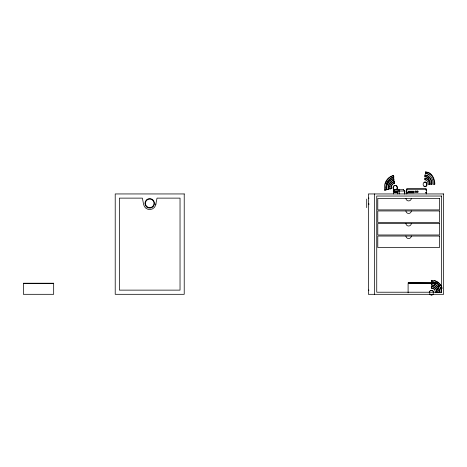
<?xml version="1.0" encoding="UTF-8"?>
<svg xmlns="http://www.w3.org/2000/svg" width="467" height="467" viewBox="0 0 467 467"><rect width="100%" height="100%" fill="white"/><g stroke="black" fill="none" stroke-linecap="round" stroke-linejoin="round"><path stroke-width="0.7" d="M393.453 193.945L393.453 191.038L394.872 189.725M394.037 191.33L394.037 192.334L395.07 192.334L395.07 191.33L394.037 191.33L394.685 191.33L394.685 192.334M395.327 191.33L395.327 192.334L396.098 192.334L396.098 191.33L395.327 191.33L395.981 191.33L395.981 192.334M396.372 191.33L396.372 192.334L397.405 192.334L397.405 191.33L396.372 191.33L397.026 191.33L397.026 192.334M397.767 193.945L398.112 189.719M399.238 193.945L399.209 189.719M404.638 193.945L404.638 191.038L403.26 189.719M404.801 193.945L404.801 191.038M434.304 184.36L434.322 184.109A12.375 8.966 -90 0 0 427.503 172.341L425.361 172.008L425.361 173.526A10.829 7.846 -90 0 1 433.207 184.36L434.859 184.109A12.375 8.966 -90 0 0 428.041 172.341L425.361 172.008M155.791 204.418L157.035 198.125L180.034 198.125L180.034 290.13L119.4 290.13L119.4 198.125L142.4 198.125L143.597 204.418A6.211 6.211 0 0 0 155.546 205.492L155.902 203.91M406.547 193.945L406.547 189.188L406.967 188.767L425.992 188.767L426.412 189.188L426.412 193.945M393.617 191.038L394.994 189.725M386.921 189.544L388.626 189.24A7.735 6.912 -90 0 1 394.06 180.151L393.792 178.633L393.447 178.633A9.282 8.295 -90 0 0 386.921 189.544L388.626 189.24M389.636 188.942L391.334 188.645A4.641 4.145 -90 0 1 394.597 183.187L394.329 181.669L393.985 181.669A6.188 5.528 -90 0 0 389.636 188.942L391.334 188.645M384.58 190.139L386.262 189.841A10.829 9.679 -90 0 1 393.874 177.116L393.611 175.627L393.039 175.65A12.375 11.056 -90 0 0 384.359 187.168L384.58 190.139L386.262 189.841M393.611 175.627L393.389 175.65A12.375 11.056 -90 0 0 385.217 183.986M425.361 173.526L425.892 173.526A10.829 7.846 -90 0 1 427.258 173.695M424.83 175.072L425.361 175.072A9.282 6.725 -90 0 1 432.086 184.36L430.428 184.36A7.735 5.604 -90 0 0 424.83 176.625L424.83 175.072A9.282 6.725 -90 0 1 431.549 184.36M424.83 176.625L425.361 176.625A7.735 5.604 -90 0 1 428.963 178.435M385.911 189.841A10.829 9.679 -90 0 1 393.523 177.116L393.874 177.116M424.83 178.172L425.361 178.172A6.188 4.483 -90 0 1 429.844 184.36L428.186 184.36A4.641 3.362 -90 0 0 424.83 179.719L424.83 178.172A6.188 4.483 -90 0 1 429.307 184.36M424.83 179.719L425.361 179.719A4.641 3.362 -90 0 1 426.231 179.877M388.275 189.24A7.735 6.912 -90 0 1 393.716 180.151L394.06 180.151M390.99 188.645A4.641 4.145 -90 0 1 394.253 183.187L394.597 183.187M406.547 189.188L426.412 189.188M426.412 189.439L425.886 189.188M394.708 189.725L403.552 189.719M425.886 190.232L426.412 190.232M415.834 190.816L415.852 190.816A0.94 0.94 0 0 0 416.792 191.756A0.94 0.94 0 0 0 417.737 190.816M393.226 191.038L405.023 191.038M406.547 191.966L406.862 191.966M406.547 192.27L406.862 192.276M406.547 192.597L406.862 192.597M425.886 192.597L426.412 192.597M425.886 192.69L426.412 192.69M406.547 192.807L407.031 192.807L406.985 193.525L406.757 192.807M407.592 192.807L414.171 192.807M425.886 193.011L426.412 193.011L425.886 192.801M406.547 193.525L406.652 192.807M368.375 198.125L369.006 198.125M368.375 203.857L369.006 203.857M368.375 204.418L369.006 204.418M441.35 292.669A10.829 9.679 -90 0 0 431.677 281.834L431.677 280.323L432.022 280.323M431.677 281.834L432.022 281.834A10.829 9.679 -90 0 1 436.306 282.955M436.26 282.809L408.105 282.809L436.26 283.02M23.35 283.434L53.67 283.434M437.702 283.434L408.105 283.434L408.105 292.862M439.622 292.669A9.282 8.295 -90 0 0 431.327 283.387L431.327 284.934L431.677 284.934A7.735 6.912 -90 0 1 437.34 288.232M435.478 292.669A4.641 4.145 -90 0 0 431.327 288.028L431.327 286.481L431.677 286.481A6.188 5.528 -90 0 1 437.205 292.669M431.327 288.028L431.677 288.028A4.641 4.145 -90 0 1 434.608 289.388M368.375 290.13L369.006 290.13M431.677 280.323L434.672 280.649A12.375 11.056 -90 0 1 442.033 287.403M393.261 175.627L393.523 177.116M393.447 178.633L393.716 180.151M393.985 181.669L394.253 183.187M438.425 284.888L438.425 287.789M431.677 284.934L431.677 283.387A9.282 8.295 -90 0 1 439.972 292.669M431.677 286.481L431.677 288.028M425.361 175.072L425.361 176.625M406.862 189.188L406.862 192.807M374.651 193.945L374.651 294.309M366.706 199.07L366.706 207.64M431.327 284.934A7.735 6.912 -90 0 1 438.239 292.669M436.861 283.288A10.829 9.679 -90 0 1 439.698 286.073M440.404 287.252A10.829 9.679 -90 0 1 441.187 289.19M437.661 288.799A7.735 6.912 -90 0 1 438.35 290.667M434.322 280.649A12.375 11.056 -90 0 1 442.121 288.612M431.327 286.481A6.188 5.528 -90 0 1 436.855 292.669M430.638 290.661A2.323 2.072 -90 0 1 433.75 292.669M433.469 293.831A2.323 2.072 -90 0 1 431.14 294.911M430.638 294.677A2.323 2.072 -90 0 1 429.879 293.831M429.675 292.068A2.323 2.072 -90 0 1 429.879 291.507M429.255 292.669A2.323 2.072 -90 0 1 431.327 290.346A2.323 2.072 -90 0 1 433.399 292.669M433.125 293.831A2.323 2.072 -90 0 1 429.535 293.831M411.345 198.405A2.726 2.726 0 0 1 408.625 200.909A2.726 2.726 0 0 1 405.911 198.405M411.345 236.039A2.726 2.726 0 0 1 408.625 238.549A2.726 2.726 0 0 1 405.911 236.039M411.345 223.495A2.726 2.726 0 0 1 408.625 226.005A2.726 2.726 0 0 1 405.911 223.495M411.345 210.95A2.726 2.726 0 0 1 408.625 213.46A2.726 2.726 0 0 1 405.911 210.95M424.521 182.346A2.323 1.681 -90 0 1 426.739 183.029A2.323 1.681 -90 0 1 426.441 186.135A2.323 1.681 -90 0 1 424.17 186M427.924 173.899A10.829 7.846 -90 0 1 429.208 174.541M387.552 184.751A9.282 8.295 -90 0 1 388.229 183.087M388.515 182.574A9.282 8.295 -90 0 1 389.174 181.61M389.939 180.752A9.282 8.295 -90 0 1 393.792 178.633M389.939 186.794A6.188 5.528 -90 0 1 390.173 185.743M390.809 184.296A6.188 5.528 -90 0 1 394.329 181.669M393.681 186.45A2.323 2.072 -90 0 1 396.962 186.21A2.323 2.072 -90 0 1 396.32 189.824M394.253 189.666A2.323 2.072 -90 0 1 393.547 188.767M393.372 188.189A2.323 2.072 -90 0 1 393.442 186.993M394.919 190.057A2.323 2.072 -90 0 1 393.161 186.806A2.323 2.072 -90 0 1 396.495 186.064A2.323 2.072 -90 0 1 395.969 189.824M418.047 191.966L417.591 192.532L415.081 192.532L414.807 191.237L418.047 191.237L418.047 191.966M408.742 191.237L408.327 191.237L408.327 192.69L408.742 192.69L408.742 191.237M409.582 191.237L409.162 191.237L409.162 192.69L409.582 192.69L409.582 191.237M410.417 191.237L409.997 191.237L409.997 192.69L410.417 192.69L410.417 191.237M411.252 191.237L410.837 191.237L410.837 192.69L411.252 192.69L411.252 191.237M412.087 191.237L411.672 191.237L411.672 192.69L412.087 192.69L412.087 191.237M412.927 191.237L412.507 191.237L412.507 192.69L412.927 192.69L412.927 191.237M413.762 191.237L413.342 191.237L413.342 192.69L413.762 192.69L413.762 191.237M184.22 193.945L115.215 193.945L115.215 294.309L184.22 294.309L184.22 193.945M443.65 193.945L368.375 193.945L368.375 294.309L443.65 294.309L443.65 193.945M441.56 196.035L376.741 196.035L376.741 292.219L441.56 292.219L441.56 196.035M439.47 198.405L377.785 198.405L377.785 209.905L439.47 209.905L439.47 198.405M439.47 210.95L377.785 210.95L377.785 222.45L439.47 222.45L439.47 210.95M439.47 223.495L377.785 223.495L377.785 234.994L439.47 234.994L439.47 223.495M439.47 236.039L377.785 236.039L377.785 247.539L439.47 247.539L439.47 236.039M53.67 283.23L23.35 283.23L23.35 294.309L53.67 294.309L53.67 283.23M146.854 206.548A4.291 4.291 0 0 0 153.917 204.237A4.291 4.291 0 0 0 148.383 199.275A4.291 4.291 0 0 0 146.854 206.548M146.539 206.904A4.769 4.769 0 0 0 154.384 204.336A4.769 4.769 0 0 0 148.232 198.825A4.769 4.769 0 0 0 146.539 206.904M426.283 185.522A2.323 1.681 -90 0 0 424.83 182.037A2.323 1.681 -90 0 0 423.371 185.522A2.323 1.681 -90 0 0 426.283 185.522"/></g></svg>
